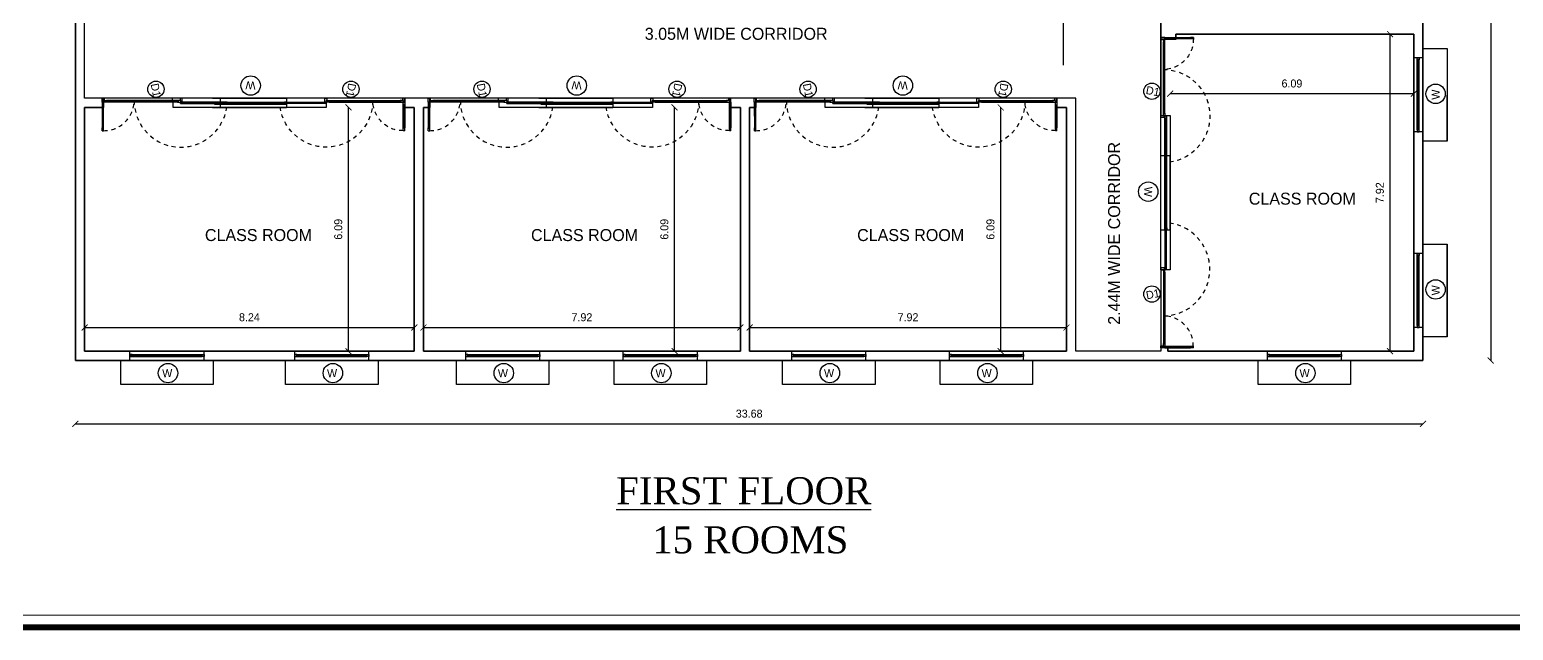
# Model space of a CAD drawing. Header units: metres. Extents: x 6102560 to 6120122, y -6664095 to -6659794.
# Drawn here: x 6102599.15 to 6102636.23, y -6659941.08 to -6659926.08 of the extents above; entities that cross this region are included whole.
import ezdxf

# ---------------------------------------------------------------- set-up
doc = ezdxf.new("R2010")
doc.units = ezdxf.units.M
doc.header["$LTSCALE"] = 500
doc.header["$MEASUREMENT"] = 0
for name, pattern in [('DASHED2', [0.375, 0.25, -0.125]), ('HIDDEN', [0.375, 0.25, -0.125]), ('PHANTOM2', [1.25, 0.625, -0.125, 0.125, -0.125, 0.125, -0.125])]:
    doc.linetypes.add(name, pattern=pattern)
doc.layers.get('0').update_dxf_attribs({"linetype": 'CONTINUOUS'})
doc.layers.get('Defpoints').update_dxf_attribs({"linetype": 'CONTINUOUS'})
for name, color, linetype in [('above', 250, 'DASHED2'), ('BLK_1_FLR_1_BLT_UP_AREA', 26, 'CONTINUOUS'), ('BLK_1_FLR_1_CHAJJA', 6, 'CONTINUOUS'), ('BLK_1_FLR_1_REGULAR_ROOM_1', 117, 'CONTINUOUS'), ('BLK_1_LVL_1_BLDG_FOOT_PRINT', 1, 'CONTINUOUS'), ('BLK_1_PLINTH_HEIGHT', 7, 'CONTINUOUS'), ('DOORTEXT', 13, 'CONTINUOUS'), ('ED', 30, 'CONTINUOUS'), ('FURN1', 252, 'CONTINUOUS'), ('FURNITURE', 252, 'CONTINUOUS'), ('FURNITURES', 252, 'CONTINUOUS'), ('TEXT', 4, 'CONTINUOUS'), ('W-SCH', 205, 'CONTINUOUS'), ('wall', 125, 'CONTINUOUS'), ('wall1', 125, 'CONTINUOUS'), ('WINDOWS', 252, 'CONTINUOUS')]:
    doc.layers.add(name, color=color, linetype=linetype)
doc.styles.add('RM', font='GOTHIC.TTF')
doc.styles.add('S2', font='GOTHIC.TTF')
doc.styles.add('style4', font='BOOKOS.TTF', dxfattribs={"height": 300})
doc.styles.add('USA TEXT', font='GOTHIC.TTF')
doc.dimstyles.new('1-100-ED', dxfattribs={"dimtxt": 0.2, "dimasz": 0.15, "dimexe": 0.18, "dimexo": 0.0625, "dimgap": 0.15, "dimtad": 1, "dimzin": 0, "dimdsep": 46, "dimtxsty": 'USA TEXT', "dimblk": 'ARCHTICK', "dimcen": 0.1, "dimse1": 1, "dimse2": 1, "dimclrd": 256, "dimclrt": 256, "dimadec": 0, "dimazin": 0, "dimtfac": 1, "dimtofl": 0, "dimtmove": 0, "dimatfit": 3, "dimldrblk": 'ARCHTICK', "dimfxl": 0, "dimtolj": 1, "dimtzin": 0, "dimarcsym": 0})

# ---------------------------------------------------------------- blocks, each defined once
blk = doc.blocks.new('A$C62665808')
at = {"layer": 'FURNITURES', "color": 233}
for p, q in [((512, 100), (437, 100)), ((450, 62), (512, 62)), ((500, 78), (500, 84)), ((512, 84), (500, 84)), ((512, 78), (500, 78)), ((512, 84), (512, 100)), ((512, 62), (512, 78)), ((2288, 84), (2288, 100)), ((2288, 100), (2363, 100)), ((2288, 84), (2300, 84)), ((2288, 62), (2288, 78)), ((2288, 78), (2300, 78)), ((2350, 62), (2288, 62)), ((2300, 78), (2300, 84))]:
    blk.add_line(p, q, dxfattribs=at)
at = {"layer": 'FURNITURES', "color": 250}
for p, q in [((512, 100), (2288, 100)), ((512, 84), (2300, 84)), ((512, 78), (2300, 78)), ((512, 62), (2288, 62))]:
    blk.add_line(p, q, dxfattribs=at)
at = {"layer": 'FURNITURES', "color": 250, "linetype": 'HIDDEN', "ltscale": 0.5}
for centre, radius, start, end in [((437, 62), 1163, 359.9985, 178.1522), ((2350, 62), 750, 89.1025, 179.9987)]:
    blk.add_arc(centre, radius, start, end, dxfattribs=at)
at = {"layer": 'wall', "color": 7}
for p, q in [((2362, 812), (2362, 737)), ((2399, 812), (2362, 812)), ((2378, 175), (2377, 750)), ((2384, 750), (2377, 750)), ((2377, 737), (2377, 750)), ((2384, 175), (2384, 750)), ((2384, 737), (2384, 750)), ((2399, 812), (2399, 737)), ((2377, 737), (2362, 737)), ((2362, 737), (2363, 175)), ((2399, 737), (2384, 737)), ((2400, 175), (2399, 737)), ((-725, 137), (-650, 137)), ((-725, 137), (-725, 100)), ((-725, 100), (-650, 100)), ((363, 122), (-662, 122)), ((-662, 122), (-662, 116)), ((-650, 122), (-662, 122)), ((363, 116), (-662, 116)), ((-650, 116), (-662, 116)), ((-650, 137), (-650, 122)), ((363, 137), (-650, 137)), ((-650, 116), (-650, 100)), ((-650, 100), (363, 100)), ((437, 137), (363, 137)), ((363, 137), (363, 122)), ((363, 122), (375, 122)), ((363, 116), (363, 100)), ((363, 116), (375, 116)), ((363, 100), (437, 100)), ((375, 122), (375, 116)), ((437, 137), (437, 100)), ((437, 62), (437, 100)), ((437, 62), (450, 62)), ((2363, 62), (2350, 62)), ((2378, 175), (2363, 175)), ((2363, 175), (2363, 100)), ((2363, 62), (2363, 100)), ((2400, 100), (2363, 100)), ((2378, 175), (2378, 162)), ((2384, 162), (2378, 162)), ((2400, 175), (2384, 175)), ((2384, 175), (2384, 162)), ((2400, 100), (2400, 175))]:
    blk.add_line(p, q, dxfattribs=at)
for points in [[(437, 100), (400, 100), (400, 0), (450, 0), (450, 62)], [(2363, 100), (2400, 100), (2400, 0), (2350, 0), (2350, 62)]]:
    blk.add_lwpolyline(points, dxfattribs=at)
blk = doc.blocks.new('_ArchTick')
at = {"color": 0, "linetype": 'ByBlock', "const_width": 0.15}
blk.add_lwpolyline([(-0.5, -0.5), (0.5, 0.5)], dxfattribs=at)
blk = doc.blocks.new('*D87')
at = {"layer": 'Defpoints', "color": 0}
for p in [(6102627.649, -6659927.145), (6102633.739, -6659927.145), (6102627.649, -6659927.682)]:
    blk.add_point(p, dxfattribs=at)
at = {"layer": 'ED', "linetype": 'PHANTOM2', "lineweight": -2}
blk.add_line((6102633.739, -6659927.682), (6102627.649, -6659927.682), dxfattribs=at)
at = {"layer": 'ED', "lineweight": -2, "xscale": 0.15, "yscale": 0.15, "zscale": 0.15, "rotation": 180}
blk.add_blockref('_ArchTick', (6102627.649, -6659927.682), dxfattribs=at)
at = {"layer": 'ED', "lineweight": -2, "xscale": 0.15, "yscale": 0.15, "zscale": 0.15}
blk.add_blockref('_ArchTick', (6102633.739, -6659927.682), dxfattribs=at)
at = {"layer": 'ED', "insert": (6102630.694, -6659927.427), "char_height": 0.2, "attachment_point": 5, "style": 'USA TEXT'}
blk.add_mtext('\\A1;6.09', dxfattribs=at)
blk = doc.blocks.new('*D88')
at = {"layer": 'Defpoints', "color": 0}
for p in [(6102633.147, -6659926.193), (6102633.739, -6659926.193), (6102633.739, -6659934.112)]:
    blk.add_point(p, dxfattribs=at)
at = {"layer": 'ED', "linetype": 'PHANTOM2', "lineweight": -2}
blk.add_line((6102633.147, -6659934.112), (6102633.147, -6659926.193), dxfattribs=at)
at = {"layer": 'ED', "lineweight": -2, "xscale": 0.15, "yscale": 0.15, "zscale": 0.15}
for p, rotation in [((6102633.147, -6659926.193), 90), ((6102633.147, -6659934.112), 270)]:
    blk.add_blockref('_ArchTick', p, dxfattribs=dict(at, rotation=rotation))
at = {"layer": 'ED', "insert": (6102632.892, -6659930.153), "char_height": 0.2, "attachment_point": 5, "rotation": 90, "style": 'USA TEXT'}
blk.add_mtext('\\A1;7.92', dxfattribs=at)
blk = doc.blocks.new('*D93')
at = {"layer": 'Defpoints', "color": 0}
for p in [(6102623.415, -6659928.022), (6102623.952, -6659928.022), (6102623.952, -6659934.112)]:
    blk.add_point(p, dxfattribs=at)
at = {"layer": 'ED', "linetype": 'PHANTOM2', "lineweight": -2}
blk.add_line((6102623.415, -6659934.112), (6102623.415, -6659928.022), dxfattribs=at)
at = {"layer": 'ED', "lineweight": -2, "xscale": 0.15, "yscale": 0.15, "zscale": 0.15}
for p, rotation in [((6102623.415, -6659928.022), 90), ((6102623.415, -6659934.112), 270)]:
    blk.add_blockref('_ArchTick', p, dxfattribs=dict(at, rotation=rotation))
at = {"layer": 'ED', "insert": (6102623.16, -6659931.067), "char_height": 0.2, "attachment_point": 5, "rotation": 90, "style": 'USA TEXT'}
blk.add_mtext('\\A1;6.09', dxfattribs=at)
blk = doc.blocks.new('*D94')
at = {"layer": 'Defpoints', "color": 0}
for p in [(6102625.059, -6659933.521), (6102617.139, -6659934.112), (6102625.059, -6659934.112)]:
    blk.add_point(p, dxfattribs=at)
at = {"layer": 'ED', "linetype": 'PHANTOM2', "lineweight": -2}
blk.add_line((6102617.139, -6659933.521), (6102625.059, -6659933.521), dxfattribs=at)
at = {"layer": 'ED', "lineweight": -2, "xscale": 0.15, "yscale": 0.15, "zscale": 0.15, "rotation": 180}
blk.add_blockref('_ArchTick', (6102617.139, -6659933.521), dxfattribs=at)
at = {"layer": 'ED', "lineweight": -2, "xscale": 0.15, "yscale": 0.15, "zscale": 0.15}
blk.add_blockref('_ArchTick', (6102625.059, -6659933.521), dxfattribs=at)
at = {"layer": 'ED', "insert": (6102621.099, -6659933.265), "char_height": 0.2, "attachment_point": 5, "style": 'USA TEXT'}
blk.add_mtext('\\A1;7.92', dxfattribs=at)
blk = doc.blocks.new('*D112')
at = {"layer": 'Defpoints', "color": 0}
for p in [(6102615.265, -6659928.022), (6102615.802, -6659928.022), (6102615.802, -6659934.112)]:
    blk.add_point(p, dxfattribs=at)
at = {"layer": 'ED', "linetype": 'PHANTOM2', "lineweight": -2}
blk.add_line((6102615.265, -6659934.112), (6102615.265, -6659928.022), dxfattribs=at)
at = {"layer": 'ED', "lineweight": -2, "xscale": 0.15, "yscale": 0.15, "zscale": 0.15}
for p, rotation in [((6102615.265, -6659928.022), 90), ((6102615.265, -6659934.112), 270)]:
    blk.add_blockref('_ArchTick', p, dxfattribs=dict(at, rotation=rotation))
at = {"layer": 'ED', "insert": (6102615.01, -6659931.067), "char_height": 0.2, "attachment_point": 5, "rotation": 90, "style": 'USA TEXT'}
blk.add_mtext('\\A1;6.09', dxfattribs=at)
blk = doc.blocks.new('*D113')
at = {"layer": 'Defpoints', "color": 0}
for p in [(6102616.909, -6659933.521), (6102608.989, -6659934.112), (6102616.909, -6659934.112)]:
    blk.add_point(p, dxfattribs=at)
at = {"layer": 'ED', "linetype": 'PHANTOM2', "lineweight": -2}
blk.add_line((6102608.989, -6659933.521), (6102616.909, -6659933.521), dxfattribs=at)
at = {"layer": 'ED', "lineweight": -2, "xscale": 0.15, "yscale": 0.15, "zscale": 0.15, "rotation": 180}
blk.add_blockref('_ArchTick', (6102608.989, -6659933.521), dxfattribs=at)
at = {"layer": 'ED', "lineweight": -2, "xscale": 0.15, "yscale": 0.15, "zscale": 0.15}
blk.add_blockref('_ArchTick', (6102616.909, -6659933.521), dxfattribs=at)
at = {"layer": 'ED', "insert": (6102612.949, -6659933.265), "char_height": 0.2, "attachment_point": 5, "style": 'USA TEXT'}
blk.add_mtext('\\A1;7.92', dxfattribs=at)
blk = doc.blocks.new('*D114')
at = {"layer": 'Defpoints', "color": 0}
for p in [(6102607.115, -6659928.022), (6102607.652, -6659928.022), (6102607.652, -6659934.112)]:
    blk.add_point(p, dxfattribs=at)
at = {"layer": 'ED', "linetype": 'PHANTOM2', "lineweight": -2}
blk.add_line((6102607.115, -6659934.112), (6102607.115, -6659928.022), dxfattribs=at)
at = {"layer": 'ED', "lineweight": -2, "xscale": 0.15, "yscale": 0.15, "zscale": 0.15}
for p, rotation in [((6102607.115, -6659928.022), 90), ((6102607.115, -6659934.112), 270)]:
    blk.add_blockref('_ArchTick', p, dxfattribs=dict(at, rotation=rotation))
at = {"layer": 'ED', "insert": (6102606.86, -6659931.067), "char_height": 0.2, "attachment_point": 5, "rotation": 90, "style": 'USA TEXT'}
blk.add_mtext('\\A1;6.09', dxfattribs=at)
blk = doc.blocks.new('*D115')
at = {"layer": 'Defpoints', "color": 0}
for p in [(6102608.759, -6659933.521), (6102600.519, -6659934.112), (6102608.759, -6659934.112)]:
    blk.add_point(p, dxfattribs=at)
at = {"layer": 'ED', "linetype": 'PHANTOM2', "lineweight": -2}
blk.add_line((6102600.519, -6659933.521), (6102608.759, -6659933.521), dxfattribs=at)
at = {"layer": 'ED', "lineweight": -2, "xscale": 0.15, "yscale": 0.15, "zscale": 0.15, "rotation": 180}
blk.add_blockref('_ArchTick', (6102600.519, -6659933.521), dxfattribs=at)
at = {"layer": 'ED', "lineweight": -2, "xscale": 0.15, "yscale": 0.15, "zscale": 0.15}
blk.add_blockref('_ArchTick', (6102608.759, -6659933.521), dxfattribs=at)
at = {"layer": 'ED', "insert": (6102604.639, -6659933.265), "char_height": 0.2, "attachment_point": 5, "style": 'USA TEXT'}
blk.add_mtext('\\A1;8.24', dxfattribs=at)
blk = doc.blocks.new('*D116')
at = {"layer": 'BLK_1_PLINTH_HEIGHT', "linetype": 'PHANTOM2', "lineweight": -2}
blk.add_line((6102600.289, -6659935.927), (6102633.969, -6659935.927), dxfattribs=at)
at = {"layer": 'Defpoints', "color": 0}
for p in [(6102600.289, -6659934.342), (6102633.969, -6659934.342), (6102633.969, -6659935.927)]:
    blk.add_point(p, dxfattribs=at)
at = {"layer": 'BLK_1_PLINTH_HEIGHT', "lineweight": -2, "xscale": 0.15, "yscale": 0.15, "zscale": 0.15, "rotation": 180}
blk.add_blockref('_ArchTick', (6102600.289, -6659935.927), dxfattribs=at)
at = {"layer": 'BLK_1_PLINTH_HEIGHT', "lineweight": -2, "xscale": 0.15, "yscale": 0.15, "zscale": 0.15}
blk.add_blockref('_ArchTick', (6102633.969, -6659935.927), dxfattribs=at)
at = {"layer": 'BLK_1_PLINTH_HEIGHT', "insert": (6102617.129, -6659935.672), "char_height": 0.2, "attachment_point": 5, "style": 'USA TEXT'}
blk.add_mtext('\\A1;33.68', dxfattribs=at)
blk = doc.blocks.new('*D117')
at = {"layer": 'BLK_1_PLINTH_HEIGHT', "linetype": 'PHANTOM2', "lineweight": -2}
blk.add_line((6102635.661, -6659877.042), (6102635.661, -6659934.342), dxfattribs=at)
at = {"layer": 'Defpoints', "color": 0}
for p in [(6102633.969, -6659877.042), (6102633.969, -6659934.342), (6102635.661, -6659934.342)]:
    blk.add_point(p, dxfattribs=at)
at = {"layer": 'BLK_1_PLINTH_HEIGHT', "lineweight": -2, "xscale": 0.15, "yscale": 0.15, "zscale": 0.15}
for p, rotation in [((6102635.661, -6659877.042), 90), ((6102635.661, -6659934.342), 270)]:
    blk.add_blockref('_ArchTick', p, dxfattribs=dict(at, rotation=rotation))
at = {"layer": 'BLK_1_PLINTH_HEIGHT', "insert": (6102635.405, -6659905.692), "char_height": 0.2, "attachment_point": 5, "rotation": 90, "style": 'USA TEXT'}
blk.add_mtext('\\A1;57.30', dxfattribs=at)

msp = doc.modelspace()

# ---------------------------------------------------------------- linework, layer by layer
for p, q in [((6102627.41799, -6659932.07957), (6102627.41831, -6659886.33482)), ((6102624.97821, -6659915.3645), (6102624.97821, -6659926.96474)), ((6102600.51941, -6659928.0225), (6102600.51941, -6659934.1125)), ((6102624.82162, -6659927.79243), (6102600.98266, -6659927.7925)), ((6102617.16559, -6659934.1125), (6102625.05941, -6659934.1125))]:
    msp.add_line(p, q)
at = {"lineweight": 35, "ltscale": 10, "const_width": 0.15}
msp.add_lwpolyline([(6102559.69836, -6659859.41635), (6102669.66827, -6659859.41635), (6102669.66827, -6659941.00679), (6102559.69836, -6659941.00679)], close=True, dxfattribs=at)
at = {"lineweight": 0, "ltscale": 10}
msp.add_lwpolyline([(6102559.99836, -6659859.71635), (6102669.36827, -6659859.71635), (6102669.36827, -6659940.70679), (6102559.99836, -6659940.70679)], close=True, dxfattribs=at)
at = {"color": 15}
msp.add_lwpolyline([(6102627.41803, -6659925.84206), (6102627.41803, -6659926.31266), (6102627.79186, -6659926.31274), (6102627.79186, -6659926.1925), (6102633.73934, -6659926.1925), (6102633.73934, -6659934.1125), (6102627.59297, -6659934.1125), (6102627.5928, -6659933.99207), (6102627.41799, -6659933.99207), (6102627.41799, -6659934.1125), (6102625.28941, -6659934.1125), (6102625.28941, -6659927.7925), (6102624.82162, -6659927.79248), (6102624.82162, -6659928.0225), (6102625.05941, -6659928.0225), (6102625.05941, -6659934.1125), (6102617.13941, -6659934.1125), (6102617.13943, -6659928.0225), (6102617.29523, -6659928.02228), (6102617.29523, -6659927.7925), (6102616.63415, -6659927.7925), (6102616.63415, -6659928.0225), (6102616.90941, -6659928.0225), (6102616.90941, -6659934.1125), (6102608.98941, -6659934.1125), (6102608.98941, -6659928.0225), (6102609.14627, -6659928.0225), (6102609.14627, -6659927.79248), (6102608.52162, -6659927.7925), (6102608.52162, -6659928.0225), (6102608.75941, -6659928.0225), (6102608.75941, -6659934.1125), (6102600.51941, -6659934.1125), (6102600.51941, -6659928.0225), (6102600.99523, -6659928.02185), (6102600.99523, -6659927.79248), (6102600.51915, -6659927.79245), (6102600.51941, -6659924.2925)], dxfattribs=at)
at = {"layer": 'above'}
for points in [[(6102633.96952, -6659926.55477), (6102634.56952, -6659926.55477), (6102634.56957, -6659928.86509), (6102633.96967, -6659928.86508)], [(6102633.96939, -6659931.43993), (6102634.56939, -6659931.43992), (6102634.56945, -6659933.75024), (6102633.96955, -6659933.75024)], [(6102603.73455, -6659934.34251), (6102603.73456, -6659934.94251), (6102601.42424, -6659934.94256), (6102601.42425, -6659934.34266)], [(6102607.85455, -6659934.34257), (6102607.85456, -6659934.94257), (6102605.54424, -6659934.94263), (6102605.54425, -6659934.34273)], [(6102612.12455, -6659934.34254), (6102612.12456, -6659934.94254), (6102609.81424, -6659934.94259), (6102609.81425, -6659934.34269)], [(6102616.06361, -6659934.34257), (6102616.06362, -6659934.94257), (6102613.7533, -6659934.94263), (6102613.7533, -6659934.34273)], [(6102620.27455, -6659934.34254), (6102620.27456, -6659934.94254), (6102617.96424, -6659934.94259), (6102617.96425, -6659934.34269)], [(6102624.21361, -6659934.34257), (6102624.21362, -6659934.94257), (6102621.9033, -6659934.94263), (6102621.9033, -6659934.34273)], [(6102632.15955, -6659934.34254), (6102632.15956, -6659934.94254), (6102629.84924, -6659934.94259), (6102629.84925, -6659934.34269)]]:
    msp.add_lwpolyline(points, dxfattribs=at)
at = {"layer": 'BLK_1_FLR_1_BLT_UP_AREA', "color": 26, "linetype": 'Continuous'}
msp.add_lwpolyline([(6102600.28941, -6659877.0425), (6102633.96941, -6659877.0425), (6102633.96941, -6659934.3425), (6102600.28941, -6659934.3425)], close=True, dxfattribs=at)
at = {"layer": 'BLK_1_FLR_1_CHAJJA', "linetype": 'Continuous'}
for points in [[(6102633.96945, -6659926.55477), (6102634.56941, -6659926.55477), (6102634.56936, -6659928.86509), (6102633.96956, -6659928.86508)], [(6102633.96932, -6659931.43993), (6102634.56928, -6659931.43992), (6102634.56923, -6659933.75024), (6102633.96944, -6659933.75024)], [(6102603.73455, -6659934.34244), (6102603.73456, -6659934.9424), (6102601.42424, -6659934.94235), (6102601.42425, -6659934.34255)], [(6102607.85455, -6659934.3425), (6102607.85456, -6659934.94246), (6102605.54424, -6659934.94241), (6102605.54425, -6659934.34262)], [(6102612.12455, -6659934.34246), (6102612.12456, -6659934.94242), (6102609.81424, -6659934.94238), (6102609.81425, -6659934.34258)], [(6102616.06361, -6659934.3425), (6102616.06362, -6659934.94246), (6102613.7533, -6659934.94241), (6102613.7533, -6659934.34262)], [(6102620.27455, -6659934.34246), (6102620.27456, -6659934.94242), (6102617.96424, -6659934.94238), (6102617.96425, -6659934.34258)], [(6102624.21361, -6659934.3425), (6102624.21362, -6659934.94246), (6102621.9033, -6659934.94241), (6102621.9033, -6659934.34262)], [(6102632.15955, -6659934.34246), (6102632.15956, -6659934.94242), (6102629.84924, -6659934.94238), (6102629.84925, -6659934.34258)]]:
    msp.add_lwpolyline(points, close=True, dxfattribs=at)
at = {"layer": 'BLK_1_FLR_1_REGULAR_ROOM_1', "color": 3, "linetype": 'Continuous'}
msp.add_lwpolyline([(6102627.41799, -6659933.97965), (6102627.51791, -6659933.97965), (6102627.51791, -6659933.99214), (6102627.59297, -6659933.99207), (6102627.59297, -6659934.1125), (6102633.73934, -6659934.1125), (6102633.73934, -6659926.1925), (6102627.79186, -6659926.1925), (6102627.79186, -6659926.31274), (6102627.79186, -6659926.31273), (6102627.79186, -6659926.32515), (6102627.41805, -6659926.32515), (6102627.418, -6659928.22522), (6102627.64799, -6659928.22523), (6102627.64799, -6659928.23772), (6102627.64799, -6659928.23772), (6102627.64799, -6659932.06708), (6102627.64799, -6659932.06708), (6102627.64799, -6659932.07957), (6102627.41799, -6659932.07957), (6102627.41799, -6659933.97965)], close=True, dxfattribs=at)
for points in [[(6102601.00764, -6659927.7925), (6102601.00764, -6659927.85495), (6102600.99512, -6659927.85495), (6102600.99519, -6659928.0225), (6102600.51941, -6659928.0225), (6102600.51941, -6659934.1125), (6102608.75941, -6659934.1125), (6102608.75941, -6659928.0225), (6102608.48407, -6659928.0225), (6102608.48407, -6659927.85495), (6102608.47166, -6659927.85495), (6102608.47166, -6659927.7925), (6102606.57158, -6659927.79244), (6102606.57158, -6659927.85489), (6102606.55909, -6659927.85489), (6102606.55909, -6659928.0225), (6102602.72973, -6659928.0225), (6102602.72973, -6659927.85495), (6102602.71724, -6659927.85495), (6102602.71724, -6659927.7925), (6102601.00764, -6659927.7925)], [(6102609.15764, -6659927.7925), (6102609.15764, -6659927.85495), (6102609.14512, -6659927.85495), (6102609.14519, -6659928.0225), (6102608.98941, -6659928.0225), (6102608.98941, -6659934.1125), (6102616.90941, -6659934.1125), (6102616.90941, -6659928.0225), (6102616.63407, -6659928.0225), (6102616.63407, -6659927.85495), (6102616.62166, -6659927.85495), (6102616.62166, -6659927.7925), (6102614.72158, -6659927.79244), (6102614.72158, -6659927.85489), (6102614.70909, -6659927.85489), (6102614.70909, -6659928.0225), (6102610.87973, -6659928.0225), (6102610.87973, -6659927.85495), (6102610.86724, -6659927.85495), (6102610.86724, -6659927.7925), (6102609.15764, -6659927.7925)], [(6102617.30764, -6659927.7925), (6102617.30764, -6659927.85495), (6102617.29512, -6659927.85495), (6102617.29519, -6659928.0225), (6102617.13941, -6659928.0225), (6102617.13941, -6659934.1125), (6102625.05941, -6659934.1125), (6102625.05941, -6659928.0225), (6102624.78407, -6659928.0225), (6102624.78407, -6659927.85495), (6102624.77166, -6659927.85495), (6102624.77166, -6659927.7925), (6102622.87158, -6659927.79244), (6102622.87158, -6659927.85489), (6102622.85909, -6659927.85489), (6102622.85909, -6659928.0225), (6102619.02973, -6659928.0225), (6102619.02973, -6659927.85495), (6102619.01724, -6659927.85495), (6102619.01724, -6659927.7925), (6102617.30764, -6659927.7925)]]:
    msp.add_lwpolyline(points, dxfattribs=at)
at = {"layer": 'BLK_1_LVL_1_BLDG_FOOT_PRINT', "ltscale": 400}
msp.add_lwpolyline([(6102600.28941, -6659877.0425), (6102633.96941, -6659877.0425), (6102633.96941, -6659934.3425), (6102600.28941, -6659934.3425)], close=True, dxfattribs=at)
at = {"layer": 'FURN1'}
for points in [[(6102633.87242, -6659926.78477), (6102633.87241, -6659926.83477), (6102633.82241, -6659926.83477), (6102633.82242, -6659926.78477)], [(6102633.87241, -6659926.78539), (6102633.87241, -6659926.83539), (6102633.82241, -6659926.83539), (6102633.82241, -6659926.78539)], [(6102603.90964, -6659927.8896), (6102603.95964, -6659927.8896), (6102603.95964, -6659927.9396), (6102603.90964, -6659927.9396)], [(6102603.91026, -6659927.8896), (6102603.96026, -6659927.8896), (6102603.96026, -6659927.9396), (6102603.91026, -6659927.9396)], [(6102605.56884, -6659927.88957), (6102605.51884, -6659927.88957), (6102605.51884, -6659927.93957), (6102605.56884, -6659927.93957)], [(6102605.56946, -6659927.88956), (6102605.51946, -6659927.88957), (6102605.51946, -6659927.93957), (6102605.56946, -6659927.93956)], [(6102612.05964, -6659927.8896), (6102612.10964, -6659927.8896), (6102612.10964, -6659927.9396), (6102612.05964, -6659927.9396)], [(6102612.06026, -6659927.8896), (6102612.11026, -6659927.8896), (6102612.11026, -6659927.9396), (6102612.06026, -6659927.9396)], [(6102613.71884, -6659927.88957), (6102613.66884, -6659927.88957), (6102613.66884, -6659927.93957), (6102613.71884, -6659927.93957)], [(6102613.71946, -6659927.88956), (6102613.66946, -6659927.88957), (6102613.66946, -6659927.93957), (6102613.71946, -6659927.93956)], [(6102620.20964, -6659927.8896), (6102620.25964, -6659927.8896), (6102620.25964, -6659927.9396), (6102620.20964, -6659927.9396)], [(6102620.21026, -6659927.8896), (6102620.26026, -6659927.8896), (6102620.26026, -6659927.9396), (6102620.21026, -6659927.9396)], [(6102621.86884, -6659927.88957), (6102621.81884, -6659927.88957), (6102621.81884, -6659927.93957), (6102621.86884, -6659927.93957)], [(6102621.86946, -6659927.88956), (6102621.81946, -6659927.88957), (6102621.81946, -6659927.93957), (6102621.86946, -6659927.93956)], [(6102633.87238, -6659928.63445), (6102633.87238, -6659928.58445), (6102633.82238, -6659928.58445), (6102633.82238, -6659928.63445)], [(6102633.87238, -6659928.63508), (6102633.87238, -6659928.58508), (6102633.82238, -6659928.58508), (6102633.82238, -6659928.63508)], [(6102627.51506, -6659929.22735), (6102627.51506, -6659929.27735), (6102627.56506, -6659929.27735), (6102627.56506, -6659929.22735)], [(6102627.51506, -6659929.22797), (6102627.51506, -6659929.27797), (6102627.56506, -6659929.27797), (6102627.56506, -6659929.22797)], [(6102627.51509, -6659931.07703), (6102627.51509, -6659931.02703), (6102627.56509, -6659931.02703), (6102627.56509, -6659931.07703)], [(6102627.51509, -6659931.07766), (6102627.51509, -6659931.02766), (6102627.56509, -6659931.02766), (6102627.56509, -6659931.07766)], [(6102633.87229, -6659931.66992), (6102633.87229, -6659931.71992), (6102633.82229, -6659931.71992), (6102633.82229, -6659931.66992)], [(6102633.87229, -6659931.67055), (6102633.87229, -6659931.72055), (6102633.82229, -6659931.72055), (6102633.82229, -6659931.67055)], [(6102633.87225, -6659933.51961), (6102633.87225, -6659933.46961), (6102633.82225, -6659933.46961), (6102633.82225, -6659933.51961)], [(6102633.87225, -6659933.52023), (6102633.87226, -6659933.47023), (6102633.82226, -6659933.47023), (6102633.82225, -6659933.52023)], [(6102601.65425, -6659934.24537), (6102601.70425, -6659934.24537), (6102601.70425, -6659934.19537), (6102601.65425, -6659934.19537)], [(6102601.65487, -6659934.24537), (6102601.70487, -6659934.24537), (6102601.70487, -6659934.19537), (6102601.65487, -6659934.19537)], [(6102603.50393, -6659934.2454), (6102603.45393, -6659934.2454), (6102603.45393, -6659934.1954), (6102603.50393, -6659934.1954)], [(6102603.50456, -6659934.24541), (6102603.45456, -6659934.2454), (6102603.45456, -6659934.1954), (6102603.50456, -6659934.19541)], [(6102605.77425, -6659934.24543), (6102605.82425, -6659934.24544), (6102605.82425, -6659934.19544), (6102605.77425, -6659934.19543)], [(6102605.77487, -6659934.24543), (6102605.82487, -6659934.24543), (6102605.82487, -6659934.19543), (6102605.77487, -6659934.19543)], [(6102607.62393, -6659934.24547), (6102607.57393, -6659934.24546), (6102607.57393, -6659934.19546), (6102607.62393, -6659934.19547)], [(6102607.62456, -6659934.24547), (6102607.57456, -6659934.24547), (6102607.57456, -6659934.19547), (6102607.62456, -6659934.19547)], [(6102610.04425, -6659934.2454), (6102610.09425, -6659934.2454), (6102610.09425, -6659934.1954), (6102610.04425, -6659934.1954)], [(6102610.04487, -6659934.24539), (6102610.09487, -6659934.2454), (6102610.09487, -6659934.1954), (6102610.04487, -6659934.19539)], [(6102611.89393, -6659934.24543), (6102611.84393, -6659934.24543), (6102611.84393, -6659934.19543), (6102611.89393, -6659934.19543)], [(6102611.89456, -6659934.24543), (6102611.84456, -6659934.24543), (6102611.84456, -6659934.19543), (6102611.89456, -6659934.19543)], [(6102613.9833, -6659934.24543), (6102614.0333, -6659934.24544), (6102614.03331, -6659934.19544), (6102613.98331, -6659934.19543)], [(6102613.98393, -6659934.24543), (6102614.03393, -6659934.24543), (6102614.03393, -6659934.19543), (6102613.98393, -6659934.19543)], [(6102615.83299, -6659934.24547), (6102615.78299, -6659934.24546), (6102615.78299, -6659934.19546), (6102615.83299, -6659934.19547)], [(6102615.83361, -6659934.24547), (6102615.78361, -6659934.24547), (6102615.78362, -6659934.19547), (6102615.83362, -6659934.19547)], [(6102618.19425, -6659934.2454), (6102618.24425, -6659934.2454), (6102618.24425, -6659934.1954), (6102618.19425, -6659934.1954)], [(6102618.19487, -6659934.24539), (6102618.24487, -6659934.2454), (6102618.24487, -6659934.1954), (6102618.19487, -6659934.19539)], [(6102620.04393, -6659934.24543), (6102619.99393, -6659934.24543), (6102619.99393, -6659934.19543), (6102620.04393, -6659934.19543)], [(6102620.04456, -6659934.24543), (6102619.99456, -6659934.24543), (6102619.99456, -6659934.19543), (6102620.04456, -6659934.19543)], [(6102622.1333, -6659934.24543), (6102622.1833, -6659934.24544), (6102622.18331, -6659934.19544), (6102622.13331, -6659934.19543)], [(6102622.13393, -6659934.24543), (6102622.18393, -6659934.24543), (6102622.18393, -6659934.19543), (6102622.13393, -6659934.19543)], [(6102623.98299, -6659934.24547), (6102623.93299, -6659934.24546), (6102623.93299, -6659934.19546), (6102623.98299, -6659934.19547)], [(6102623.98361, -6659934.24547), (6102623.93361, -6659934.24547), (6102623.93362, -6659934.19547), (6102623.98362, -6659934.19547)], [(6102630.07925, -6659934.2454), (6102630.12925, -6659934.2454), (6102630.12925, -6659934.1954), (6102630.07925, -6659934.1954)], [(6102630.07987, -6659934.24539), (6102630.12987, -6659934.2454), (6102630.12987, -6659934.1954), (6102630.07987, -6659934.19539)], [(6102631.92893, -6659934.24543), (6102631.87893, -6659934.24543), (6102631.87893, -6659934.19543), (6102631.92893, -6659934.19543)], [(6102631.92956, -6659934.24543), (6102631.87956, -6659934.24543), (6102631.87956, -6659934.19543), (6102631.92956, -6659934.19543)]]:
    msp.add_lwpolyline(points, close=True, dxfattribs=at)
at = {"layer": 'FURNITURE', "linetype": 'HIDDEN', "ltscale": 0.2}
for p, q in [((6102633.82238, -6659928.58508), (6102633.82241, -6659926.83539)), ((6102633.87235, -6659928.58445), (6102633.87241, -6659926.83477)), ((6102603.76915, -6659927.9396), (6102605.51884, -6659927.93957)), ((6102603.76978, -6659927.88963), (6102605.51946, -6659927.88957)), ((6102611.91915, -6659927.9396), (6102613.66884, -6659927.93957)), ((6102611.91978, -6659927.88963), (6102613.66946, -6659927.88957)), ((6102620.06915, -6659927.9396), (6102621.81884, -6659927.93957)), ((6102620.06978, -6659927.88963), (6102621.81946, -6659927.88957)), ((6102627.51513, -6659931.02703), (6102627.51506, -6659929.27735)), ((6102627.56509, -6659931.02766), (6102627.56507, -6659929.27797)), ((6102633.82226, -6659933.47023), (6102633.82228, -6659931.72055)), ((6102633.87222, -6659933.46961), (6102633.87229, -6659931.71992)), ((6102601.70425, -6659934.19537), (6102603.45393, -6659934.1954)), ((6102601.70487, -6659934.24533), (6102603.45456, -6659934.2454)), ((6102605.82425, -6659934.19544), (6102607.57393, -6659934.19546)), ((6102605.82487, -6659934.2454), (6102607.57456, -6659934.24547)), ((6102610.09425, -6659934.1954), (6102611.84393, -6659934.19542)), ((6102610.09487, -6659934.24536), (6102611.84456, -6659934.24543)), ((6102614.03331, -6659934.19544), (6102615.78299, -6659934.19546)), ((6102614.03393, -6659934.2454), (6102615.78361, -6659934.24547)), ((6102618.24425, -6659934.1954), (6102619.99393, -6659934.19542)), ((6102618.24487, -6659934.24536), (6102619.99456, -6659934.24543)), ((6102622.18331, -6659934.19544), (6102623.93299, -6659934.19546)), ((6102622.18393, -6659934.2454), (6102623.93361, -6659934.24547)), ((6102630.12925, -6659934.1954), (6102631.87893, -6659934.19542)), ((6102630.12987, -6659934.24536), (6102631.87956, -6659934.24543))]:
    msp.add_line(p, q, dxfattribs=at)
at = {"layer": 'FURNITURE', "color": 4, "linetype": 'HIDDEN', "ltscale": 0.2}
for p, q in [((6102633.84738, -6659928.58445), (6102633.84741, -6659926.83477)), ((6102603.76978, -6659927.9146), (6102605.51946, -6659927.91457)), ((6102611.91978, -6659927.9146), (6102613.66946, -6659927.91457)), ((6102620.06978, -6659927.9146), (6102621.81946, -6659927.91457)), ((6102627.54009, -6659931.02703), (6102627.54007, -6659929.27735)), ((6102633.84725, -6659933.46961), (6102633.84728, -6659931.71992)), ((6102601.70487, -6659934.22037), (6102603.45456, -6659934.2204)), ((6102605.82487, -6659934.22043), (6102607.57456, -6659934.22046)), ((6102610.09487, -6659934.2204), (6102611.84456, -6659934.22042)), ((6102614.03393, -6659934.22043), (6102615.78362, -6659934.22046)), ((6102618.24487, -6659934.2204), (6102619.99456, -6659934.22042)), ((6102622.18393, -6659934.22043), (6102623.93362, -6659934.22046)), ((6102630.12987, -6659934.2204), (6102631.87956, -6659934.22042))]:
    msp.add_line(p, q, dxfattribs=at)
at = {"layer": 'W-SCH'}
for centre, radius in [((6102602.30191, -6659927.56821), 0.20375), ((6102604.66993, -6659927.47707), 0.24242), ((6102607.1774, -6659927.56829), 0.20375), ((6102610.45191, -6659927.56821), 0.20375), ((6102612.81993, -6659927.47707), 0.24242), ((6102615.3274, -6659927.56829), 0.20375), ((6102618.60191, -6659927.56821), 0.20375), ((6102620.96993, -6659927.47707), 0.24242), ((6102623.4774, -6659927.56829), 0.20375), ((6102627.19378, -6659927.61941), 0.20375), ((6102634.28491, -6659927.6843), 0.24242), ((6102627.10256, -6659930.12688), 0.24242), ((6102627.1937, -6659932.68538), 0.20375), ((6102634.28479, -6659932.56945), 0.24242), ((6102602.60503, -6659934.6579), 0.24242), ((6102606.72503, -6659934.65796), 0.24242), ((6102610.99503, -6659934.65793), 0.24242), ((6102614.93409, -6659934.65796), 0.24242), ((6102619.14503, -6659934.65793), 0.24242), ((6102623.08409, -6659934.65796), 0.24242), ((6102631.03003, -6659934.65793), 0.24242)]:
    msp.add_circle(centre, radius, dxfattribs=at)
at = {"layer": 'wall'}
msp.add_lwpolyline([(6102633.96941, -6659877.0425), (6102600.28941, -6659877.0425), (6102600.28941, -6659934.3425), (6102633.96941, -6659934.3425)], close=True, dxfattribs=at)
at = {"layer": 'wall1'}
for p, q in [((6102633.96952, -6659926.78477), (6102633.73941, -6659926.78476)), ((6102603.90963, -6659927.7925), (6102603.90964, -6659928.0226)), ((6102605.56946, -6659927.79246), (6102605.56947, -6659928.02257)), ((6102612.05963, -6659927.7925), (6102612.05964, -6659928.0226)), ((6102613.71946, -6659927.79246), (6102613.71947, -6659928.02257)), ((6102620.20963, -6659927.7925), (6102620.20964, -6659928.0226)), ((6102621.86946, -6659927.79246), (6102621.86947, -6659928.02257)), ((6102633.96948, -6659928.63508), (6102633.73938, -6659928.63507)), ((6102627.41796, -6659929.22735), (6102627.64807, -6659929.22734)), ((6102627.41799, -6659931.07766), (6102627.6481, -6659931.07765)), ((6102633.96939, -6659931.66993), (6102633.73928, -6659931.66992)), ((6102633.96935, -6659933.52024), (6102633.73925, -6659933.52023)), ((6102601.65424, -6659934.34247), (6102601.65425, -6659934.11237)), ((6102603.50455, -6659934.34251), (6102603.50456, -6659934.1124)), ((6102605.77424, -6659934.34253), (6102605.77425, -6659934.11243)), ((6102607.62455, -6659934.34257), (6102607.62456, -6659934.11246)), ((6102610.04424, -6659934.3425), (6102610.04425, -6659934.11239)), ((6102611.89455, -6659934.34253), (6102611.89456, -6659934.11242)), ((6102613.9833, -6659934.34253), (6102613.98331, -6659934.11243)), ((6102615.83361, -6659934.34257), (6102615.83362, -6659934.11246)), ((6102618.19424, -6659934.3425), (6102618.19425, -6659934.11239)), ((6102620.04455, -6659934.34253), (6102620.04456, -6659934.11242)), ((6102622.1333, -6659934.34253), (6102622.13331, -6659934.11243)), ((6102623.98361, -6659934.34257), (6102623.98362, -6659934.11246)), ((6102630.07924, -6659934.3425), (6102630.07925, -6659934.11239)), ((6102631.92955, -6659934.34253), (6102631.92956, -6659934.11242))]:
    msp.add_line(p, q, dxfattribs=at)
at = {"layer": 'WINDOWS'}
for p, q in [((6102633.73949, -6659928.63507), (6102633.73948, -6659926.78476)), ((6102633.96944, -6659928.63508), (6102633.96951, -6659926.78477)), ((6102603.71915, -6659927.79254), (6102605.56946, -6659927.79247)), ((6102603.71916, -6659928.02249), (6102605.56947, -6659928.0225)), ((6102611.86915, -6659927.79254), (6102613.71946, -6659927.79247)), ((6102611.86916, -6659928.02249), (6102613.71947, -6659928.0225)), ((6102620.01915, -6659927.79254), (6102621.86946, -6659927.79247)), ((6102620.01916, -6659928.02249), (6102621.86947, -6659928.0225)), ((6102627.41803, -6659931.07766), (6102627.41796, -6659929.22735)), ((6102627.64799, -6659931.07765), (6102627.648, -6659929.22734)), ((6102633.73936, -6659933.52023), (6102633.73935, -6659931.66992)), ((6102633.96931, -6659933.52024), (6102633.96939, -6659931.66993)), ((6102601.65424, -6659934.34243), (6102603.50455, -6659934.3425)), ((6102601.65425, -6659934.11248), (6102603.50456, -6659934.11247)), ((6102605.77424, -6659934.34249), (6102607.62455, -6659934.34257)), ((6102605.77425, -6659934.11254), (6102607.62456, -6659934.11253)), ((6102610.04424, -6659934.34246), (6102611.89455, -6659934.34253)), ((6102610.04425, -6659934.1125), (6102611.89456, -6659934.11249)), ((6102613.9833, -6659934.34249), (6102615.83361, -6659934.34257)), ((6102613.98331, -6659934.11254), (6102615.83362, -6659934.11253)), ((6102618.19424, -6659934.34246), (6102620.04455, -6659934.34253)), ((6102618.19425, -6659934.1125), (6102620.04456, -6659934.11249)), ((6102622.1333, -6659934.34249), (6102623.98361, -6659934.34257)), ((6102622.13331, -6659934.11254), (6102623.98362, -6659934.11253)), ((6102630.07924, -6659934.34246), (6102631.92955, -6659934.34253)), ((6102630.07925, -6659934.1125), (6102631.92956, -6659934.11249))]:
    msp.add_line(p, q, dxfattribs=at)

# ---------------------------------------------------------------- block references
at = {"layer": 'wall1', "yscale": 0.001, "zscale": 0.001}
for p, xscale, rotation in [((6102627.41792, -6659928.67519), -0.001, 269.9969017190729), ((6102603.35768, -6659927.7925), 0.001, 180.001314714134), ((6102606.12162, -6659927.79242), -0.001, 179.9969017190729), ((6102611.50768, -6659927.7925), 0.001, 180.001314714134), ((6102614.27162, -6659927.79242), -0.001, 179.9969017190729), ((6102619.65768, -6659927.7925), 0.001, 180.001314714134), ((6102622.42162, -6659927.79242), -0.001, 179.9969017190729), ((6102627.41799, -6659931.62961), 0.001, 270.0013147141342)]:
    msp.add_blockref('A$C62665808', p, dxfattribs=dict(at, xscale=xscale, rotation=rotation))

# ---------------------------------------------------------------- texts
at = {"style": 'style4'}
for s, p in [('%%UFIRST FLOOR', (6102613.80765, -6659937.93288)), ('15 ROOMS', (6102614.7076, -6659939.15902))]:
    msp.add_text(s, height=0.675, dxfattribs=at).set_placement(p)
at = {"layer": 'DOORTEXT', "color": 3, "style": 'RM'}
for s, rotation, p in [('W', 178.889061, (6102604.79395, -6659927.37777)), ('W', 178.889061, (6102612.94395, -6659927.37777)), ('W', 178.889061, (6102621.09395, -6659927.37777)), ('D1', 281.052057, (6102602.1694, -6659927.44324)), ('D1', 258.946159, (6102607.11363, -6659927.40497)), ('D1', 281.052057, (6102610.3194, -6659927.44324)), ('D1', 258.946159, (6102615.26363, -6659927.40497)), ('D1', 281.052057, (6102618.4694, -6659927.44324)), ('D1', 258.946159, (6102623.41363, -6659927.40497)), ('D1', 348.946159, (6102627.03047, -6659927.68318)), ('W', 91.110939, (6102634.3894, -6659927.82781)), ('W', 268.889061, (6102627.00326, -6659930.00286)), ('D1', 11.052057, (6102627.06873, -6659932.8179)), ('W', 91.110939, (6102634.38927, -6659932.71296)), ('W', 1.110939, (6102602.46152, -6659934.76239)), ('W', 1.110939, (6102606.58152, -6659934.76245)), ('W', 1.110939, (6102610.85152, -6659934.76242)), ('W', 1.110939, (6102614.79058, -6659934.76245)), ('W', 1.110939, (6102619.00152, -6659934.76242)), ('W', 1.110939, (6102622.94058, -6659934.76245)), ('W', 1.110939, (6102630.88652, -6659934.76242))]:
    msp.add_text(s, height=0.2, rotation=rotation, dxfattribs=at).set_placement(p)
at = {"layer": 'TEXT', "color": 7, "style": 'S2'}
for s, p in [('3.05M WIDE CORRIDOR ', (6102614.52, -6659926.33515)), ('CLASS ROOM', (6102629.61603, -6659930.4525)), ('CLASS ROOM', (6102603.52715, -6659931.36132)), ('CLASS ROOM', (6102611.67715, -6659931.36132)), ('CLASS ROOM', (6102619.82715, -6659931.36132))]:
    msp.add_text(s, height=0.3, dxfattribs=at).set_placement(p)
msp.add_text('2.44M WIDE CORRIDOR ', height=0.3, rotation=90, dxfattribs=at).set_placement((6102626.39973, -6659933.45375))

# ---------------------------------------------------------------- dimensions: what is measured, and where the dimension line sits
at = {"layer": 'BLK_1_PLINTH_HEIGHT'}
dim = msp.add_linear_dim(base=(6102635.66052, -6659934.3425), p1=(6102633.96941, -6659877.0425), p2=(6102633.96941, -6659934.3425), angle=90, dimstyle='1-100-ED', override={"dimfxl": 75, "dimfxlon": 1, "dimarcsym": 2}, dxfattribs=at)
dim.commit()
dim.dimension.update_dxf_attribs({"geometry": '*D117', "text_midpoint": (6102635.40549, -6659905.6925)})
dim = msp.add_linear_dim(base=(6102633.96941, -6659935.92747), p1=(6102600.28941, -6659934.3425), p2=(6102633.96941, -6659934.3425), dimstyle='1-100-ED', override={"dimfxl": 75, "dimfxlon": 1, "dimarcsym": 2}, dxfattribs=at)
dim.commit()
dim.dimension.update_dxf_attribs({"geometry": '*D116', "text_midpoint": (6102617.12941, -6659935.67244)})
at = {"layer": 'ED'}
for base, p1, p2, angle, picture, middle in [((6102633.14744, -6659926.19263), (6102633.73941, -6659934.1125), (6102633.73887, -6659926.19263), 270, '*D88', (6102632.89241, -6659930.15257)), ((6102627.64948, -6659927.68161), (6102633.73895, -6659927.1447), (6102627.64948, -6659927.14473), 180, '*D87', (6102630.69421, -6659927.42658)), ((6102607.1152, -6659928.0225), (6102607.65211, -6659934.11196), (6102607.65208, -6659928.0225), 90, '*D114', (6102606.86017, -6659931.06723)), ((6102615.2652, -6659928.0225), (6102615.80211, -6659934.11196), (6102615.80208, -6659928.0225), 90, '*D112', (6102615.01017, -6659931.06723)), ((6102623.4152, -6659928.0225), (6102623.95211, -6659934.11196), (6102623.95208, -6659928.0225), 90, '*D93', (6102623.16017, -6659931.06723)), ((6102608.75941, -6659933.52053), (6102600.51941, -6659934.1125), (6102608.75941, -6659934.1125), 180, '*D115', (6102604.63941, -6659933.2655)), ((6102616.90941, -6659933.52053), (6102608.98941, -6659934.1125), (6102616.90941, -6659934.1125), 180, '*D113', (6102612.94941, -6659933.2655)), ((6102625.05941, -6659933.52053), (6102617.13941, -6659934.1125), (6102625.05941, -6659934.1125), 180, '*D94', (6102621.09941, -6659933.2655))]:
    dim = msp.add_linear_dim(base=base, p1=p1, p2=p2, angle=angle, dimstyle='1-100-ED', override={"dimfxl": 75, "dimarcsym": 2}, dxfattribs=at)
    dim.commit()
    dim.dimension.update_dxf_attribs({"geometry": picture, "text_midpoint": middle})

doc.saveas('drawing.dxf')
